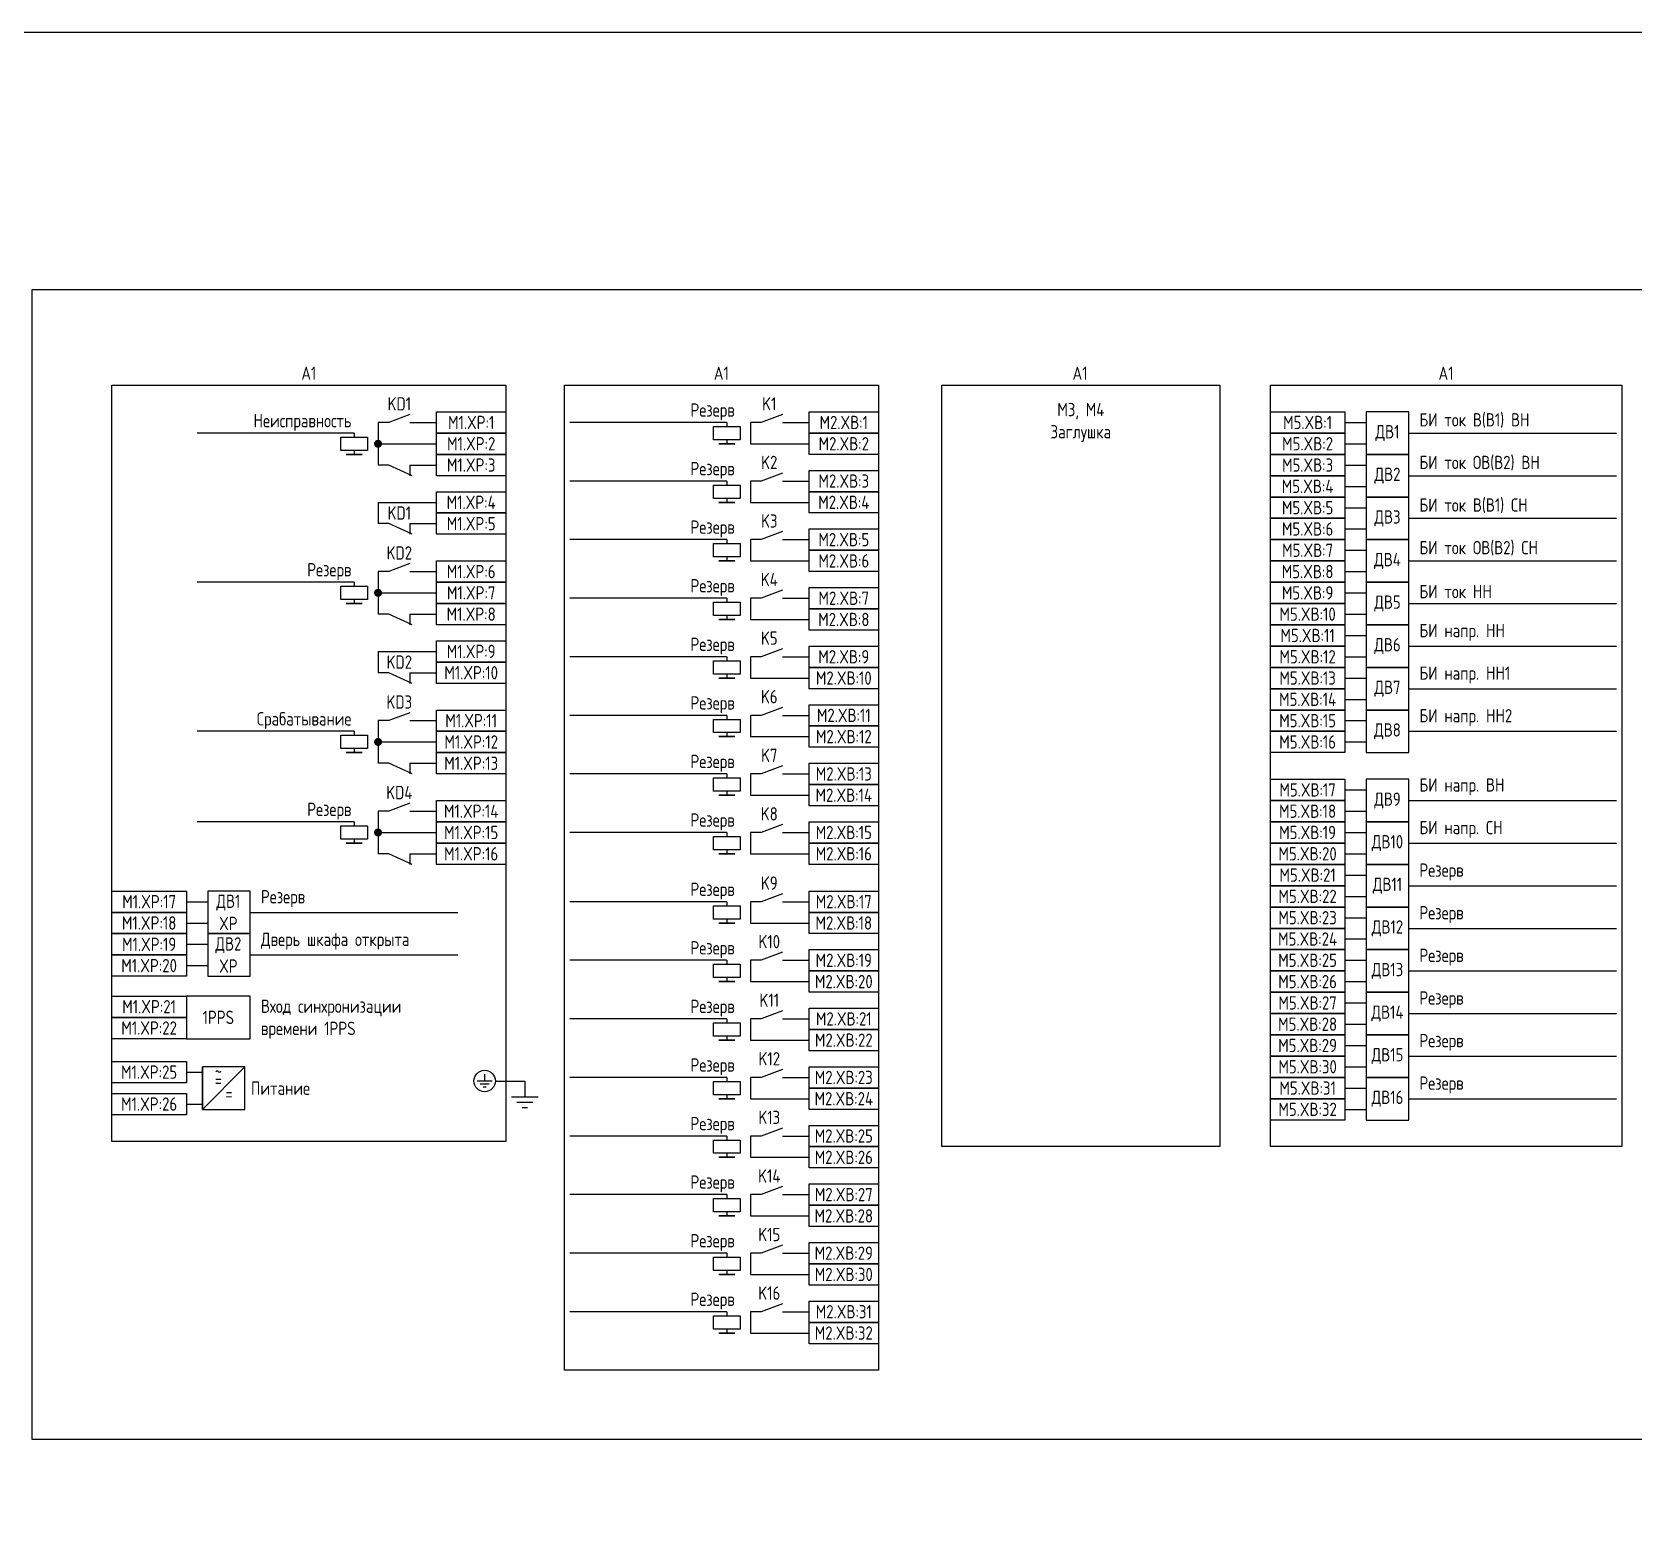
# Model space of a CAD drawing. Header units: millimetres. Extents: x -1117 to 2934, y -90 to 586.
# Drawn here: x 0 to 300.9, y 303.8 to 586 of the extents above; entities that cross this region are included whole.
import ezdxf

# ---------------------------------------------------------------- set-up
doc = ezdxf.new("R2010")
doc.units = ezdxf.units.MM
doc.styles.add('Gost_type_A', font='GOST_A.TTF')

# ---------------------------------------------------------------- blocks, each defined once
blk = doc.blocks.new('POINT')
at = {"const_width": 0.75}
blk.add_lwpolyline([(-0.375, 0, 1), (0.375, 0, 1)], format="xyb", close=True, dxfattribs=at)

msp = doc.modelspace()

# ---------------------------------------------------------------- linework, layer by layer
at = {"ltscale": 1.08}
for p, q in [((67, 512.68), (65, 512.68)), ((65, 512.68), (65, 504.68)), ((71, 512.68), (76, 512.68)), ((137, 512.68), (135, 512.68)), ((135, 512.68), (135, 508.68)), ((141, 512.68), (146, 512.68)), ((65, 508.68), (76, 508.68)), ((135, 508.68), (146, 508.68)), ((67, 504.68), (65, 504.68)), ((71, 504.68), (76, 504.68)), ((137, 501.68), (135, 501.68)), ((135, 501.68), (135, 497.68)), ((141, 501.68), (146, 501.68)), ((65, 497.68), (76, 497.68)), ((135, 497.68), (146, 497.68)), ((67, 493.68), (65, 493.68)), ((71, 493.68), (76, 493.68)), ((137, 490.68), (135, 490.68)), ((135, 490.68), (135, 486.68)), ((141, 490.68), (146, 490.68)), ((67, 484.68), (65, 484.68)), ((65, 484.68), (65, 476.68)), ((71, 484.68), (76, 484.68)), ((135, 486.68), (146, 486.68)), ((65, 480.68), (76, 480.68)), ((137, 479.68), (135, 479.68)), ((135, 479.68), (135, 475.68)), ((141, 479.68), (146, 479.68)), ((67, 476.68), (65, 476.68)), ((71, 476.68), (76, 476.68)), ((135, 475.68), (146, 475.68)), ((65, 469.68), (76, 469.68)), ((137, 468.68), (135, 468.68)), ((135, 468.68), (135, 464.68)), ((141, 468.68), (146, 468.68)), ((67, 465.68), (65, 465.68)), ((71, 465.68), (76, 465.68)), ((135, 464.68), (146, 464.68)), ((137, 457.68), (135, 457.68)), ((135, 457.68), (135, 453.68)), ((141, 457.68), (146, 457.68)), ((67, 456.68), (65, 456.68)), ((65, 456.68), (65, 448.68)), ((71, 456.68), (76, 456.68)), ((65, 452.68), (76, 452.68)), ((135, 453.68), (146, 453.68)), ((67, 448.68), (65, 448.68)), ((71, 448.68), (76, 448.68)), ((137, 446.68), (135, 446.68)), ((135, 446.68), (135, 442.68)), ((141, 446.68), (146, 446.68)), ((135, 442.68), (146, 442.68)), ((67, 439.68), (65, 439.68)), ((65, 439.68), (65, 431.68)), ((71, 439.68), (76, 439.68)), ((65, 435.68), (76, 435.68)), ((137, 435.68), (135, 435.68)), ((135, 435.68), (135, 431.68)), ((141, 435.68), (146, 435.68)), ((67, 431.68), (65, 431.68)), ((71, 431.68), (76, 431.68)), ((135, 431.68), (146, 431.68)), ((137, 422.68), (135, 422.68)), ((135, 422.68), (135, 418.68)), ((141, 422.68), (146, 422.68)), ((135, 418.68), (146, 418.68)), ((137, 411.68), (135, 411.68)), ((135, 411.68), (135, 407.68)), ((141, 411.68), (146, 411.68)), ((135, 407.68), (146, 407.68)), ((137, 400.68), (135, 400.68)), ((135, 400.68), (135, 396.68)), ((141, 400.68), (146, 400.68)), ((135, 396.68), (146, 396.68)), ((137, 389.68), (135, 389.68)), ((135, 389.68), (135, 385.68)), ((141, 389.68), (146, 389.68)), ((135, 385.68), (146, 385.68)), ((137, 378.68), (135, 378.68)), ((135, 378.68), (135, 374.68)), ((141, 378.68), (146, 378.68)), ((135, 374.68), (146, 374.68)), ((137, 367.68), (135, 367.68)), ((135, 367.68), (135, 363.68)), ((141, 367.68), (146, 367.68)), ((135, 363.68), (146, 363.68)), ((137, 356.68), (135, 356.68)), ((135, 356.68), (135, 352.68)), ((141, 356.68), (146, 356.68)), ((135, 352.68), (146, 352.68)), ((137, 345.68), (135, 345.68)), ((135, 345.68), (135, 341.68)), ((141, 345.68), (146, 345.68)), ((135, 341.68), (146, 341.68))]:
    msp.add_line(p, q, dxfattribs=at)
at = {"ltscale": 4.32}
for p, q in [((71, 514.18), (67, 512.68)), ((141, 514.18), (137, 512.68)), ((71.39, 502.68), (67, 504.68)), ((141, 503.18), (137, 501.68)), ((71.39, 491.68), (67, 493.68)), ((141, 492.18), (137, 490.68)), ((71, 486.18), (67, 484.68)), ((141, 481.18), (137, 479.68)), ((71.39, 474.68), (67, 476.68)), ((141, 470.18), (137, 468.68)), ((71.39, 463.68), (67, 465.68)), ((71, 458.18), (67, 456.68)), ((141, 459.18), (137, 457.68)), ((71.39, 446.68), (67, 448.68)), ((141, 448.18), (137, 446.68)), ((71, 441.18), (67, 439.68)), ((141, 437.18), (137, 435.68)), ((71.39, 429.68), (67, 431.68)), ((141, 424.18), (137, 422.68)), ((141, 413.18), (137, 411.68)), ((141, 402.18), (137, 400.68)), ((86.45, 389), (83.6, 389)), ((85.88, 388.43), (84.17, 388.43)), ((85.03, 390.28), (85.03, 389)), ((92.56, 389), (92.56, 386)), ((141, 391.18), (137, 389.68)), ((85.31, 387.86), (84.74, 387.86)), ((95.06, 386), (90.06, 386)), ((94.06, 385), (91.06, 385)), ((93.06, 384), (92.06, 384)), ((141, 380.18), (137, 378.68)), ((141, 369.18), (137, 367.68)), ((141, 358.18), (137, 356.68)), ((141, 347.18), (137, 345.68))]:
    msp.add_line(p, q, dxfattribs=at)
for p, q in [((130.5, 512.68), (101, 512.68)), ((130.5, 512.68), (130.5, 511.93)), ((246.63, 512.68), (250.63, 512.68)), ((60.5, 510.68), (31, 510.68)), ((60.5, 510.68), (60.5, 509.93)), ((130.5, 509.43), (130.5, 508.68)), ((246.63, 508.68), (250.63, 508.68)), ((258.63, 510.68), (297.63, 510.68)), ((60.5, 507.43), (60.5, 506.68)), ((71, 504.68), (71, 502.68)), ((246.63, 504.68), (250.63, 504.68)), ((258.63, 502.68), (297.63, 502.68)), ((130.5, 501.68), (101, 501.68)), ((130.5, 501.68), (130.5, 500.93)), ((246.63, 500.68), (250.63, 500.68)), ((65, 497.68), (65, 493.68)), ((130.5, 498.43), (130.5, 497.68)), ((246.63, 496.68), (250.63, 496.68)), ((71, 493.68), (71, 491.68)), ((258.63, 494.68), (297.63, 494.68)), ((130.5, 490.68), (101, 490.68)), ((130.5, 490.68), (130.5, 489.93)), ((246.63, 492.68), (250.63, 492.68)), ((246.63, 488.68), (250.63, 488.68)), ((130.5, 487.43), (130.5, 486.68)), ((246.63, 484.68), (250.63, 484.68)), ((258.63, 486.68), (297.63, 486.68)), ((60.5, 482.68), (31, 482.68)), ((60.5, 482.68), (60.5, 481.93)), ((60.5, 479.43), (60.5, 478.68)), ((130.5, 479.68), (101, 479.68)), ((130.5, 479.68), (130.5, 478.93)), ((246.63, 480.68), (250.63, 480.68)), ((258.63, 478.68), (297.63, 478.68)), ((71, 476.68), (71, 474.68)), ((130.5, 476.43), (130.5, 475.68)), ((246.63, 476.68), (250.63, 476.68)), ((246.63, 472.68), (250.63, 472.68)), ((65, 469.68), (65, 465.68)), ((258.63, 470.68), (297.63, 470.68)), ((130.5, 468.68), (101, 468.68)), ((130.5, 468.68), (130.5, 467.93)), ((246.63, 468.68), (250.63, 468.68)), ((71, 465.68), (71, 463.68)), ((130.5, 465.43), (130.5, 464.68)), ((246.63, 464.68), (250.63, 464.68)), ((246.63, 460.68), (250.63, 460.68)), ((258.63, 462.68), (297.63, 462.68)), ((130.5, 457.68), (101, 457.68)), ((130.5, 457.68), (130.5, 456.93)), ((60.5, 454.68), (31, 454.68)), ((60.5, 454.68), (60.5, 453.93)), ((130.5, 454.43), (130.5, 453.68)), ((246.63, 456.68), (250.63, 456.68)), ((258.63, 454.68), (297.63, 454.68)), ((60.5, 451.43), (60.5, 450.68)), ((246.63, 452.68), (250.63, 452.68)), ((71, 448.68), (71, 446.68)), ((130.5, 446.68), (101, 446.68)), ((130.5, 446.68), (130.5, 445.93)), ((130.5, 443.43), (130.5, 442.68)), ((246.63, 443.68), (250.63, 443.68)), ((246.63, 439.68), (250.63, 439.68)), ((258.63, 441.68), (297.63, 441.68)), ((60.5, 437.68), (31, 437.68)), ((60.5, 437.68), (60.5, 436.93)), ((60.5, 434.43), (60.5, 433.68)), ((130.5, 435.68), (101, 435.68)), ((130.5, 435.68), (130.5, 434.93)), ((246.63, 435.68), (250.63, 435.68)), ((258.63, 433.68), (297.63, 433.68)), ((71, 431.68), (71, 429.68)), ((130.5, 432.43), (130.5, 431.68)), ((246.63, 431.68), (250.63, 431.68)), ((246.63, 427.68), (250.63, 427.68)), ((258.63, 425.68), (297.63, 425.68)), ((29, 422.68), (33, 422.68)), ((130.5, 422.68), (101, 422.68)), ((130.5, 422.68), (130.5, 421.93)), ((246.63, 423.68), (250.63, 423.68)), ((29, 418.68), (33, 418.68)), ((41, 420.68), (80, 420.68)), ((130.5, 419.43), (130.5, 418.68)), ((246.63, 419.68), (250.63, 419.68)), ((246.63, 415.68), (250.63, 415.68)), ((258.63, 417.68), (297.63, 417.68)), ((29, 414.68), (33, 414.68)), ((41, 412.68), (80, 412.68)), ((29, 410.68), (33, 410.68)), ((130.5, 411.68), (101, 411.68)), ((130.5, 411.68), (130.5, 410.93)), ((246.63, 411.68), (250.63, 411.68)), ((258.63, 409.68), (297.63, 409.68)), ((130.5, 408.43), (130.5, 407.68)), ((246.63, 407.68), (250.63, 407.68)), ((246.63, 403.68), (250.63, 403.68)), ((130.5, 400.68), (101, 400.68)), ((130.5, 400.68), (130.5, 399.93)), ((258.63, 401.68), (297.63, 401.68)), ((130.5, 397.43), (130.5, 396.68)), ((246.63, 399.68), (250.63, 399.68)), ((246.63, 395.68), (250.63, 395.68)), ((32, 383.68), (32, 391.68)), ((32, 383.68), (40, 391.68)), ((246.63, 391.68), (250.63, 391.68)), ((258.63, 393.68), (297.63, 393.68)), ((87.05, 389), (92.56, 389)), ((130.5, 389.68), (101, 389.68)), ((130.5, 389.68), (130.5, 388.93)), ((130.5, 386.43), (130.5, 385.68)), ((246.63, 387.68), (250.63, 387.68)), ((258.63, 385.68), (297.63, 385.68)), ((246.63, 383.68), (250.63, 383.68)), ((130.5, 378.68), (101, 378.68)), ((130.5, 378.68), (130.5, 377.93)), ((130.5, 375.43), (130.5, 374.68)), ((130.5, 367.68), (101, 367.68)), ((130.5, 367.68), (130.5, 366.93)), ((130.5, 364.43), (130.5, 363.68)), ((130.5, 356.68), (101, 356.68)), ((130.5, 356.68), (130.5, 355.93)), ((130.5, 353.43), (130.5, 352.68)), ((130.5, 345.68), (101, 345.68)), ((130.5, 345.68), (130.5, 344.93)), ((130.5, 342.43), (130.5, 341.68))]:
    msp.add_line(p, q)
at = {"ltscale": 4}
for p, q in [((29, 390.68), (32, 390.68)), ((29, 384.68), (32, 384.68))]:
    msp.add_line(p, q, dxfattribs=at)
for points in [[(-1117.42, 586), (2934.29, 586), (2934.29, -90), (-1117.42, -90)], [(0, 537.68), (709.33, 537.68), (709.33, 321.68), (0, 321.68)], [(15, 519.68), (89, 519.68), (89, 377.68), (15, 377.68)], [(100, 519.68), (159, 519.68), (159, 334.68), (100, 334.68)], [(170.9, 519.68), (223.16, 519.68), (223.16, 376.68), (170.9, 376.68)], [(232.63, 519.68), (298.63, 519.68), (298.63, 376.68), (232.63, 376.68)], [(76, 514.68), (89, 514.68), (89, 510.68), (76, 510.68)], [(146, 514.68), (159, 514.68), (159, 510.68), (146, 510.68)], [(232.63, 514.68), (246.63, 514.68), (246.63, 510.68), (232.63, 510.68)], [(133, 511.93), (133, 509.43), (128, 509.43), (128, 511.93)], [(63, 509.93), (63, 507.43), (58, 507.43), (58, 509.93)], [(76, 510.68), (89, 510.68), (89, 506.68), (76, 506.68)], [(132, 508.68), (129, 508.68)], [(146, 510.68), (159, 510.68), (159, 506.68), (146, 506.68)], [(232.63, 510.68), (246.63, 510.68), (246.63, 506.68), (232.63, 506.68)], [(62, 506.68), (59, 506.68)], [(76, 506.68), (89, 506.68), (89, 502.68), (76, 502.68)], [(232.63, 506.68), (246.63, 506.68), (246.63, 502.68), (232.63, 502.68)], [(146, 503.68), (159, 503.68), (159, 499.68), (146, 499.68)], [(232.63, 502.68), (246.63, 502.68), (246.63, 498.68), (232.63, 498.68)], [(76, 499.68), (89, 499.68), (89, 495.68), (76, 495.68)], [(133, 500.93), (133, 498.43), (128, 498.43), (128, 500.93)], [(146, 499.68), (159, 499.68), (159, 495.68), (146, 495.68)], [(132, 497.68), (129, 497.68)], [(232.63, 498.68), (246.63, 498.68), (246.63, 494.68), (232.63, 494.68)], [(76, 495.68), (89, 495.68), (89, 491.68), (76, 491.68)], [(232.63, 494.68), (246.63, 494.68), (246.63, 490.68), (232.63, 490.68)], [(146, 492.68), (159, 492.68), (159, 488.68), (146, 488.68)], [(232.63, 490.68), (246.63, 490.68), (246.63, 486.68), (232.63, 486.68)], [(133, 489.93), (133, 487.43), (128, 487.43), (128, 489.93)], [(146, 488.68), (159, 488.68), (159, 484.68), (146, 484.68)], [(76, 486.68), (89, 486.68), (89, 482.68), (76, 482.68)], [(132, 486.68), (129, 486.68)], [(232.63, 486.68), (246.63, 486.68), (246.63, 482.68), (232.63, 482.68)], [(63, 481.93), (63, 479.43), (58, 479.43), (58, 481.93)], [(76, 482.68), (89, 482.68), (89, 478.68), (76, 478.68)], [(146, 481.68), (159, 481.68), (159, 477.68), (146, 477.68)], [(232.63, 482.68), (246.63, 482.68), (246.63, 478.68), (232.63, 478.68)], [(62, 478.68), (59, 478.68)], [(76, 478.68), (89, 478.68), (89, 474.68), (76, 474.68)], [(133, 478.93), (133, 476.43), (128, 476.43), (128, 478.93)], [(232.63, 478.68), (246.63, 478.68), (246.63, 474.68), (232.63, 474.68)], [(132, 475.68), (129, 475.68)], [(146, 477.68), (159, 477.68), (159, 473.68), (146, 473.68)], [(232.63, 474.68), (246.63, 474.68), (246.63, 470.68), (232.63, 470.68)], [(76, 471.68), (89, 471.68), (89, 467.68), (76, 467.68)], [(146, 470.68), (159, 470.68), (159, 466.68), (146, 466.68)], [(232.63, 470.68), (246.63, 470.68), (246.63, 466.68), (232.63, 466.68)], [(76, 467.68), (89, 467.68), (89, 463.68), (76, 463.68)], [(133, 467.93), (133, 465.43), (128, 465.43), (128, 467.93)], [(146, 466.68), (159, 466.68), (159, 462.68), (146, 462.68)], [(232.63, 466.68), (246.63, 466.68), (246.63, 462.68), (232.63, 462.68)], [(132, 464.68), (129, 464.68)], [(232.63, 462.68), (246.63, 462.68), (246.63, 458.68), (232.63, 458.68)], [(76, 458.68), (89, 458.68), (89, 454.68), (76, 454.68)], [(146, 459.68), (159, 459.68), (159, 455.68), (146, 455.68)], [(232.63, 458.68), (246.63, 458.68), (246.63, 454.68), (232.63, 454.68)], [(76, 454.68), (89, 454.68), (89, 450.68), (76, 450.68)], [(133, 456.93), (133, 454.43), (128, 454.43), (128, 456.93)], [(146, 455.68), (159, 455.68), (159, 451.68), (146, 451.68)], [(232.63, 454.68), (246.63, 454.68), (246.63, 450.68), (232.63, 450.68)], [(63, 453.93), (63, 451.43), (58, 451.43), (58, 453.93)], [(132, 453.68), (129, 453.68)], [(62, 450.68), (59, 450.68)], [(76, 450.68), (89, 450.68), (89, 446.68), (76, 446.68)], [(146, 448.68), (159, 448.68), (159, 444.68), (146, 444.68)], [(133, 445.93), (133, 443.43), (128, 443.43), (128, 445.93)], [(232.63, 445.68), (246.63, 445.68), (246.63, 441.68), (232.63, 441.68)], [(132, 442.68), (129, 442.68)], [(146, 444.68), (159, 444.68), (159, 440.68), (146, 440.68)], [(76, 441.68), (89, 441.68), (89, 437.68), (76, 437.68)], [(232.63, 441.68), (246.63, 441.68), (246.63, 437.68), (232.63, 437.68)], [(63, 436.93), (63, 434.43), (58, 434.43), (58, 436.93)], [(76, 437.68), (89, 437.68), (89, 433.68), (76, 433.68)], [(146, 437.68), (159, 437.68), (159, 433.68), (146, 433.68)], [(232.63, 437.68), (246.63, 437.68), (246.63, 433.68), (232.63, 433.68)], [(62, 433.68), (59, 433.68)], [(76, 433.68), (89, 433.68), (89, 429.68), (76, 429.68)], [(133, 434.93), (133, 432.43), (128, 432.43), (128, 434.93)], [(146, 433.68), (159, 433.68), (159, 429.68), (146, 429.68)], [(232.63, 433.68), (246.63, 433.68), (246.63, 429.68), (232.63, 429.68)], [(132, 431.68), (129, 431.68)], [(232.63, 429.68), (246.63, 429.68), (246.63, 425.68), (232.63, 425.68)], [(15, 424.68), (29, 424.68), (29, 420.68), (15, 420.68)], [(146, 424.68), (159, 424.68), (159, 420.68), (146, 420.68)], [(232.63, 425.68), (246.63, 425.68), (246.63, 421.68), (232.63, 421.68)], [(133, 421.93), (133, 419.43), (128, 419.43), (128, 421.93)], [(232.63, 421.68), (246.63, 421.68), (246.63, 417.68), (232.63, 417.68)], [(15, 420.68), (29, 420.68), (29, 416.68), (15, 416.68)], [(132, 418.68), (129, 418.68)], [(146, 420.68), (159, 420.68), (159, 416.68), (146, 416.68)], [(15, 416.68), (29, 416.68), (29, 412.68), (15, 412.68)], [(232.63, 417.68), (246.63, 417.68), (246.63, 413.68), (232.63, 413.68)], [(15, 412.68), (29, 412.68), (29, 408.68), (15, 408.68)], [(146, 413.68), (159, 413.68), (159, 409.68), (146, 409.68)], [(232.63, 413.68), (246.63, 413.68), (246.63, 409.68), (232.63, 409.68)], [(133, 410.93), (133, 408.43), (128, 408.43), (128, 410.93)], [(146, 409.68), (159, 409.68), (159, 405.68), (146, 405.68)], [(232.63, 409.68), (246.63, 409.68), (246.63, 405.68), (232.63, 405.68)], [(132, 407.68), (129, 407.68)], [(15, 404.96), (29, 404.96), (29, 400.96), (15, 400.96)], [(232.63, 405.68), (246.63, 405.68), (246.63, 401.68), (232.63, 401.68)], [(15, 400.96), (29, 400.96), (29, 396.96), (15, 396.96)], [(146, 402.68), (159, 402.68), (159, 398.68), (146, 398.68)], [(232.63, 401.68), (246.63, 401.68), (246.63, 397.68), (232.63, 397.68)], [(133, 399.93), (133, 397.43), (128, 397.43), (128, 399.93)], [(146, 398.68), (159, 398.68), (159, 394.68), (146, 394.68)], [(232.63, 397.68), (246.63, 397.68), (246.63, 393.68), (232.63, 393.68)], [(132, 396.68), (129, 396.68)], [(15, 392.68), (29, 392.68), (29, 388.68), (15, 388.68)], [(146, 391.68), (159, 391.68), (159, 387.68), (146, 387.68)], [(232.63, 393.68), (246.63, 393.68), (246.63, 389.68), (232.63, 389.68)], [(133, 388.93), (133, 386.43), (128, 386.43), (128, 388.93)], [(232.63, 389.68), (246.63, 389.68), (246.63, 385.68), (232.63, 385.68)], [(15, 386.68), (29, 386.68), (29, 382.68), (15, 382.68)], [(132, 385.68), (129, 385.68)], [(146, 387.68), (159, 387.68), (159, 383.68), (146, 383.68)], [(232.63, 385.68), (246.63, 385.68), (246.63, 381.68), (232.63, 381.68)], [(146, 380.68), (159, 380.68), (159, 376.68), (146, 376.68)], [(133, 377.93), (133, 375.43), (128, 375.43), (128, 377.93)], [(146, 376.68), (159, 376.68), (159, 372.68), (146, 372.68)], [(132, 374.68), (129, 374.68)], [(146, 369.68), (159, 369.68), (159, 365.68), (146, 365.68)], [(133, 366.93), (133, 364.43), (128, 364.43), (128, 366.93)], [(146, 365.68), (159, 365.68), (159, 361.68), (146, 361.68)], [(132, 363.68), (129, 363.68)], [(146, 358.68), (159, 358.68), (159, 354.68), (146, 354.68)], [(133, 355.93), (133, 353.43), (128, 353.43), (128, 355.93)], [(132, 352.68), (129, 352.68)], [(146, 354.68), (159, 354.68), (159, 350.68), (146, 350.68)], [(146, 347.68), (159, 347.68), (159, 343.68), (146, 343.68)], [(133, 344.93), (133, 342.43), (128, 342.43), (128, 344.93)], [(146, 343.68), (159, 343.68), (159, 339.68), (146, 339.68)], [(132, 341.68), (129, 341.68)]]:
    msp.add_lwpolyline(points, close=True)
for points in [[(250.63, 506.68), (258.63, 506.68), (258.63, 514.68), (250.63, 514.68)], [(250.63, 498.68), (258.63, 498.68), (258.63, 506.68), (250.63, 506.68)], [(250.63, 490.68), (258.63, 490.68), (258.63, 498.68), (250.63, 498.68)], [(250.63, 482.68), (258.63, 482.68), (258.63, 490.68), (250.63, 490.68)], [(250.63, 474.68), (258.63, 474.68), (258.63, 482.68), (250.63, 482.68)], [(250.63, 466.68), (258.63, 466.68), (258.63, 474.68), (250.63, 474.68)], [(250.63, 458.68), (258.63, 458.68), (258.63, 466.68), (250.63, 466.68)], [(250.63, 450.68), (258.63, 450.68), (258.63, 458.68), (250.63, 458.68)], [(250.63, 437.68), (258.63, 437.68), (258.63, 445.68), (250.63, 445.68)], [(250.63, 429.68), (258.63, 429.68), (258.63, 437.68), (250.63, 437.68)], [(250.63, 421.68), (258.63, 421.68), (258.63, 429.68), (250.63, 429.68)], [(33, 416.68), (41, 416.68), (41, 424.68), (33, 424.68)], [(250.63, 413.68), (258.63, 413.68), (258.63, 421.68), (250.63, 421.68)], [(33, 408.68), (41, 408.68), (41, 416.68), (33, 416.68)], [(250.63, 405.68), (258.63, 405.68), (258.63, 413.68), (250.63, 413.68)], [(29, 396.96), (41, 396.96), (41, 404.96), (29, 404.96)], [(250.63, 397.68), (258.63, 397.68), (258.63, 405.68), (250.63, 405.68)], [(250.63, 389.68), (258.63, 389.68), (258.63, 397.68), (250.63, 397.68)], [(32, 383.68), (40, 383.68), (40, 391.68), (32, 391.68)], [(250.63, 381.68), (258.63, 381.68), (258.63, 389.68), (250.63, 389.68)]]:
    msp.add_lwpolyline(points, close=True, dxfattribs=at)
msp.add_circle((85.03, 389), 2.02)

# ---------------------------------------------------------------- block references
for p in [(65, 508.68), (65, 480.68), (65, 452.68), (65, 435.68)]:
    msp.add_blockref('POINT', p)

# ---------------------------------------------------------------- texts
at = {"char_height": 2.5, "style": 'Gost_type_A'}
for s, insert, width, attachment_point, line_spacing_factor in [('A1', (52, 520.68), 74.0002, 8, 0.9), ('A1', (129.5, 520.68), 59, 8, 0.9), ('A1', (196.88, 520.68), 51.9747, 8, 0.9), ('A1', (265.63, 520.68), 66, 8, 0.9), ('Неисправность', (60, 512.68), 37, 6, 0.8), ('Резерв', (60, 484.68), 37, 6, 0.8), ('Срабатывание', (60, 456.68), 37, 6, 0.8), ('Резерв', (60, 439.68), 37, 6, 0.8)]:
    msp.add_mtext(s, dxfattribs=dict(at, insert=insert, width=width, attachment_point=attachment_point, line_spacing_factor=line_spacing_factor))
for s, insert, width, attachment_point in [('KD1', (69, 516.18), 8, 5), ('Резерв', (132, 514.68), 31.0015, 6), ('K1', (138.5, 516.18), 5, 5), ('M3, M4\\PЗаглушка', (197.03, 512.68), 52.2671, 5), ('БИ ток В(В1) ВН', (260.63, 511.68), 27.8465, 7), ('M1.XP:1', (82.5, 512.68), 13, 5), ('M2.XВ:1', (152.5, 512.68), 13, 5), ('M5.XВ:1', (239.63, 512.68), 14, 5), ('ДВ1', (254.63, 510.68), 7.9998, 5), ('M1.XP:2', (82.5, 508.68), 13, 5), ('M2.XВ:2', (152.5, 508.68), 13, 5), ('M5.XВ:2', (239.63, 508.68), 14, 5), ('M1.XP:3', (82.5, 504.68), 13, 5), ('K2', (138.5, 505.18), 5, 5), ('M5.XВ:3', (239.63, 504.68), 14, 5), ('БИ ток ОВ(В2) ВН', (260.63, 503.68), 27.8465, 7), ('Резерв', (132, 503.68), 31.0015, 6), ('M2.XВ:3', (152.5, 501.68), 13, 5), ('ДВ2', (254.63, 502.68), 7.9998, 5), ('M5.XВ:4', (239.63, 500.68), 14, 5), ('KD1', (69, 495.68), 8, 5), ('M1.XP:4', (82.5, 497.68), 13, 5), ('M2.XВ:4', (152.5, 497.68), 13, 5), ('M5.XВ:5', (239.63, 496.68), 14, 5), ('БИ ток В(В1) СН', (260.63, 495.68), 31.722, 7), ('M1.XP:5', (82.5, 493.68), 13, 5), ('Резерв', (132, 492.68), 31.0015, 6), ('K3', (138.5, 494.18), 5, 5), ('M5.XВ:6', (239.63, 492.68), 14, 5), ('ДВ3', (254.63, 494.68), 7.9998, 5), ('M2.XВ:5', (152.5, 490.68), 13, 5), ('БИ ток ОВ(В2) СН', (260.63, 487.68), 35.3442, 7), ('KD2', (69, 488.18), 8, 5), ('M2.XВ:6', (152.5, 486.68), 13, 5), ('M5.XВ:7', (239.63, 488.68), 14, 5), ('ДВ4', (254.63, 486.68), 7.9998, 5), ('M1.XP:6', (82.5, 484.68), 13, 5), ('M5.XВ:8', (239.63, 484.68), 14, 5), ('M1.XP:7', (82.5, 480.68), 13, 5), ('Резерв', (132, 481.68), 31.0015, 6), ('K4', (138.5, 483.18), 5, 5), ('M5.XВ:9', (239.63, 480.68), 14, 5), ('БИ ток НН', (260.63, 479.68), 33.6483, 7), ('M2.XВ:7', (152.5, 479.68), 13, 5), ('ДВ5', (254.63, 478.68), 7.9998, 5), ('M1.XP:8', (82.5, 476.68), 13, 5), ('M2.XВ:8', (152.5, 475.68), 13, 5), ('M5.XВ:10', (239.63, 476.68), 14, 5), ('K5', (138.5, 472.18), 5, 5), ('M5.XВ:11', (239.63, 472.68), 14, 5), ('БИ напр. НН', (260.63, 471.68), 33.6483, 7), ('M1.XP:9', (82.5, 469.68), 13, 5), ('Резерв', (132, 470.68), 31.0015, 6), ('M2.XВ:9', (152.5, 468.68), 13, 5), ('M5.XВ:12', (239.63, 468.68), 14, 5), ('ДВ6', (254.63, 470.68), 7.9998, 5), ('KD2', (69, 467.68), 8, 5), ('M1.XP:10', (82.5, 465.68), 13, 5), ('БИ напр. НН1', (260.63, 463.68), 27.8465, 7), ('M2.XВ:10', (152.5, 464.68), 13, 5), ('M5.XВ:13', (239.63, 464.68), 14, 5), ('ДВ7', (254.63, 462.68), 7.9998, 5), ('KD3', (69, 460.18), 8, 5), ('Резерв', (132, 459.68), 31.0015, 6), ('K6', (138.5, 461.18), 5, 5), ('M5.XВ:14', (239.63, 460.68), 14, 5), ('M1.XP:11', (82.5, 456.68), 13, 5), ('M2.XВ:11', (152.5, 457.68), 13, 5), ('M5.XВ:15', (239.63, 456.68), 14, 5), ('БИ напр. НН2', (260.63, 455.68), 29.1657, 7), ('M2.XВ:12', (152.5, 453.68), 13, 5), ('ДВ8', (254.63, 454.68), 7.9998, 5), ('M1.XP:12', (82.5, 452.68), 13, 5), ('K7', (138.5, 450.18), 5, 5), ('M5.XВ:16', (239.63, 452.68), 14, 5), ('M1.XP:13', (82.5, 448.68), 13, 5), ('Резерв', (132, 448.68), 31.0015, 6), ('M2.XВ:13', (152.5, 446.68), 13, 5), ('БИ напр. ВН', (260.63, 442.68), 27.8465, 7), ('KD4', (69, 443.18), 8, 5), ('M2.XВ:14', (152.5, 442.68), 13, 5), ('M5.XВ:17', (239.63, 443.68), 14, 5), ('ДВ9', (254.63, 441.68), 7.9998, 5), ('M1.XP:14', (82.5, 439.68), 13, 5), ('K8', (138.5, 439.18), 5, 5), ('M5.XВ:18', (239.63, 439.68), 14, 5), ('M1.XP:15', (82.5, 435.68), 13, 5), ('Резерв', (132, 437.68), 31.0015, 6), ('M2.XВ:15', (152.5, 435.68), 13, 5), ('M5.XВ:19', (239.63, 435.68), 14, 5), ('БИ напр. СН', (260.63, 434.68), 27.8465, 7), ('ДВ10', (254.63, 433.68), 7.9998, 5), ('M1.XP:16', (82.5, 431.68), 13, 5), ('M2.XВ:16', (152.5, 431.68), 13, 5), ('M5.XВ:20', (239.63, 431.68), 14, 5), ('K9', (138.5, 426.18), 5, 5), ('M5.XВ:21', (239.63, 427.68), 14, 5), ('Резерв', (260.63, 426.68), 27.8465, 7), ('Резерв', (43, 421.68), 37, 7), ('Резерв', (132, 424.68), 31.0015, 6), ('M5.XВ:22', (239.63, 423.68), 14, 5), ('ДВ11', (254.63, 425.68), 7.9998, 5), ('M1.XP:17', (22, 422.68), 14, 5), ('ДВ1 XP', (36.88, 420.68), 7.7588, 5), ('M2.XВ:17', (152.5, 422.68), 13, 5), ('Резерв', (260.63, 418.68), 27.8465, 7), ('M1.XP:18', (22, 418.68), 14, 5), ('M2.XВ:18', (152.5, 418.68), 13, 5), ('M5.XВ:23', (239.63, 419.68), 14, 5), ('ДВ12', (254.63, 417.68), 7.9998, 5), ('M1.XP:19', (22, 414.68), 14, 5), ('ДВ2 XP', (36.88, 412.68), 7.7588, 5), ('Дверь шкафа открыта', (43, 413.68), 37, 7), ('K10', (138.5, 415.18), 5, 5), ('M5.XВ:24', (239.63, 415.68), 14, 5), ('Резерв', (132, 413.68), 31.0015, 6), ('M2.XВ:19', (152.5, 411.68), 13, 5), ('M5.XВ:25', (239.63, 411.68), 14, 5), ('Резерв', (260.63, 410.68), 27.8465, 7), ('M1.XP:20', (22, 410.68), 14, 5), ('ДВ13', (254.63, 409.68), 7.9998, 5), ('M2.XВ:20', (152.5, 407.68), 13, 5), ('M5.XВ:26', (239.63, 407.68), 14, 5), ('M1.XP:21', (22, 402.96), 14, 5), ('Вход синхронизации\\Pвремени 1PPS', (43, 396.96), 35.9749, 7), ('Резерв', (132, 402.68), 31.0015, 6), ('K11', (138.5, 404.18), 5, 5), ('M5.XВ:27', (239.63, 403.68), 14, 5), ('Резерв', (260.63, 402.68), 27.8465, 7), ('1PPS', (35, 400.96), 12, 5), ('M2.XВ:21', (152.5, 400.68), 13, 5), ('M5.XВ:28', (239.63, 399.68), 14, 5), ('ДВ14', (254.63, 401.68), 7.9998, 5), ('M1.XP:22', (22, 398.96), 14, 5), ('M2.XВ:22', (152.5, 396.68), 13, 5), ('Резерв', (260.63, 394.68), 27.8465, 7), ('K12', (138.5, 393.18), 5, 5), ('M5.XВ:29', (239.63, 395.68), 14, 5), ('ДВ15', (254.63, 393.68), 7.9998, 5), ('M1.XP:25', (22, 390.68), 13.9956, 5), ('Резерв', (132, 391.68), 31.0015, 6), ('M5.XВ:30', (239.63, 391.68), 14, 5), ('~', (35, 390.71), 2.7, 5), ('=', (35, 389.21), 6, 5), ('Питание', (46.67, 387.66), 11.3452, 5), ('M2.XВ:23', (152.5, 389.68), 13, 5), ('M5.XВ:31', (239.63, 387.68), 14, 5), ('Резерв', (260.63, 386.68), 27.8465, 7), ('M1.XP:26', (22, 384.68), 13.9956, 5), ('=', (37, 386.68), 6, 5), ('M2.XВ:24', (152.5, 385.68), 13, 5), ('ДВ16', (254.63, 385.68), 7.9998, 5), ('Резерв', (132, 380.68), 31.0015, 6), ('K13', (138.5, 382.18), 5, 5), ('M5.XВ:32', (239.63, 383.68), 14, 5), ('M2.XВ:25', (152.5, 378.68), 13, 5), ('M2.XВ:26', (152.5, 374.68), 13, 5), ('Резерв', (132, 369.68), 31.0015, 6), ('K14', (138.5, 371.18), 5, 5), ('M2.XВ:27', (152.5, 367.68), 13, 5), ('M2.XВ:28', (152.5, 363.68), 13, 5), ('K15', (138.5, 360.18), 5, 5), ('Резерв', (132, 358.68), 31.0015, 6), ('M2.XВ:29', (152.5, 356.68), 13, 5), ('M2.XВ:30', (152.5, 352.68), 13, 5), ('Резерв', (132, 347.68), 31.0015, 6), ('K16', (138.5, 349.18), 5, 5), ('M2.XВ:31', (152.5, 345.68), 13, 5), ('M2.XВ:32', (152.5, 341.68), 13, 5)]:
    msp.add_mtext(s, dxfattribs=dict(at, insert=insert, width=width, attachment_point=attachment_point))

doc.saveas('drawing.dxf')
